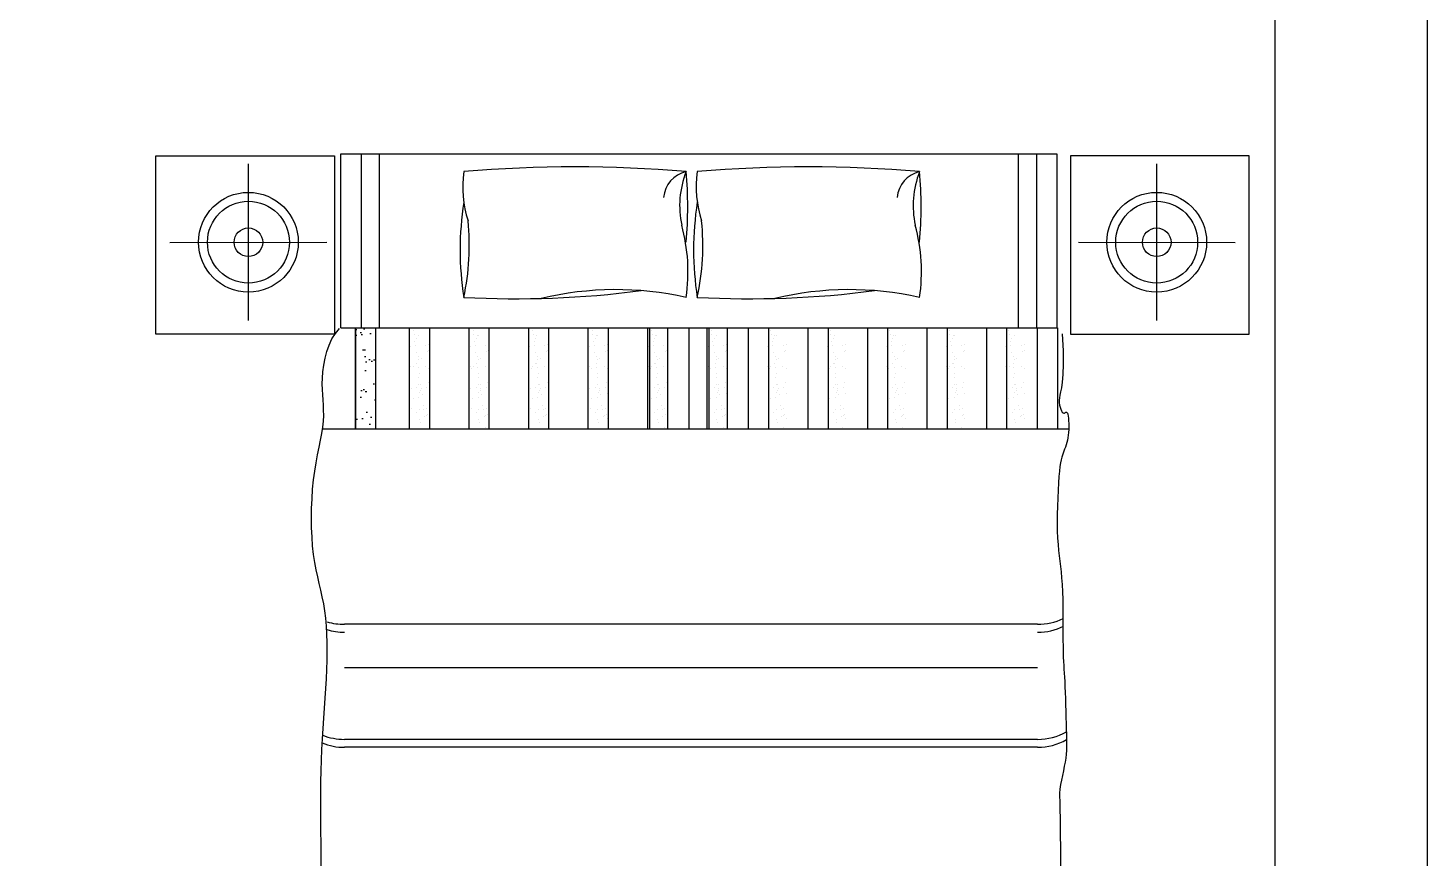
# Model space of a CAD drawing. Header units: inches. Extents: x 8.1 to 50.6, y 12.7 to 37.5.
# Drawn here: x 47.448 to 50.55, y 23.356 to 25.198 of the extents above; entities that cross this region are included whole.
import ezdxf

# ---------------------------------------------------------------- set-up
doc = ezdxf.new("R2010")
doc.units = ezdxf.units.IN
doc.header["$MEASUREMENT"] = 0
for name, color, linetype in [('02', 2, 'Continuous'), ('1', 1, 'Continuous'), ('8', 8, 'Continuous'), ('kadrbm', 4, 'Continuous')]:
    doc.layers.add(name, color=color, linetype=linetype)

# ---------------------------------------------------------------- blocks, each defined once
blk = doc.blocks.new('kadrbm')
at = {"layer": 'kadrbm', "color": 4}
blk.add_lwpolyline([(0, 0), (0, 24.7972), (21, 24.7972), (21, 0), (0, 0)], close=True, dxfattribs=at)
blk.add_lwpolyline([(20.6631, 0.3257), (20.6631, 24.4603), (0.3369, 24.4603), (0.3369, 0.3257), (20.6631, 0.3257)], dxfattribs=at)

msp = doc.modelspace()

# ---------------------------------------------------------------- hatches: boundary and pattern name
at = {"layer": '8'}
h = msp.add_hatch(dxfattribs=at)
h.set_pattern_fill('AR-SAND', color=256, scale=0.024, angle=360, style=0)
h.set_pattern_definition([(37.5, (-14.543144, 0.66219), (-0.00151184, 0.04624377), [0, -0.03648, 0, -0.0408, 0, -0.039]), (7.5, (-14.543144, 0.66219), (0.04247464, 0.067731506), [0, -0.01968, 0, -0.03288, 0, -0.0126]), (327.5, (-14.572664, 0.66219), (0.074739405, 0.000135817), [0, -0.012, 0, -0.0432, 0, -0.0564]), (317.5, (-14.572664, 0.66219), (0.07214704, 0.021064214), [0, -0.006, 0, -0.02832, 0, -0.0324])])
h.paths.add_polyline_path([(48.1741, 24.5326), (48.2181, 24.5326), (48.2181, 24.3082), (48.1741, 24.3082)])

# ---------------------------------------------------------------- linework, layer by layer
at = {"layer": '02'}
for p, q in [((48.1411, 24.9189), (49.7289, 24.9189)), ((48.1863, 24.9189), (48.1863, 24.5326)), ((48.2266, 24.9189), (48.2266, 24.5326)), ((49.6433, 24.9189), (49.6433, 24.5326)), ((49.6837, 24.9189), (49.6837, 24.5326)), ((49.7289, 24.9189), (49.7289, 24.5326)), ((47.9364, 24.5489), (47.9364, 24.8966)), ((49.9506, 24.5489), (49.9506, 24.8966)), ((47.7625, 24.7224), (48.1102, 24.7231)), ((49.7768, 24.7231), (50.1245, 24.7224)), ((48.1741, 24.5326), (48.1741, 24.3082)), ((48.2181, 24.5326), (48.2181, 24.3082)), ((48.8257, 24.5326), (48.8257, 24.3082)), ((49.7557, 24.3082), (48.1004, 24.3082)), ((49.6866, 23.875), (48.1494, 23.875)), ((49.6866, 23.7782), (48.1494, 23.7782)), ((49.6866, 23.6198), (48.1494, 23.6198)), ((49.6866, 23.6022), (48.1494, 23.6022))]:
    msp.add_line(p, q, dxfattribs=at)
for points in [[(47.7313, 24.9145), (48.1273, 24.9145), (48.1273, 24.5185), (47.7313, 24.5185)], [(50.1557, 24.9145), (49.7597, 24.9145), (49.7597, 24.5185), (50.1557, 24.5185)], [(48.1741, 24.5326), (48.2181, 24.5326), (48.2181, 24.3082), (48.1741, 24.3082)]]:
    msp.add_lwpolyline(points, close=True, dxfattribs=at)
for points in [[(48.1411, 24.5326), (48.1411, 24.9189)], [(48.0975, 23.3039), (48.0971, 23.5018), (48.0971, 23.5259), (48.0975, 23.55), (48.0983, 23.5739), (48.0993, 23.5975), (48.1006, 23.6209), (48.1021, 23.6439), (48.1036, 23.6667), (48.1052, 23.6891), (48.1067, 23.7111), (48.1081, 23.7328), (48.1093, 23.7541), (48.1103, 23.7749), (48.1109, 23.7953), (48.1112, 23.8152), (48.1111, 23.8346), (48.1105, 23.8532), (48.1095, 23.8712), (48.108, 23.8885), (48.106, 23.905), (48.1034, 23.9206), (48.1003, 23.9357), (48.097, 23.9505), (48.0935, 23.9653), (48.09, 23.9803), (48.0866, 23.9959), (48.0836, 24.0124), (48.081, 24.0299), (48.0789, 24.0488), (48.0775, 24.0687), (48.0766, 24.0895), (48.0763, 24.1108), (48.0766, 24.1323), (48.0775, 24.1537), (48.0789, 24.1748), (48.081, 24.1952), (48.0836, 24.2148), (48.0866, 24.2334), (48.0898, 24.251), (48.0931, 24.2678), (48.0961, 24.2836), (48.0989, 24.2986), (48.1011, 24.3127), (48.1026, 24.3259), (48.1033, 24.3383), (48.1032, 24.3501), (48.1027, 24.3615), (48.102, 24.3728), (48.1011, 24.3842), (48.1005, 24.3959), (48.1002, 24.4082), (48.1004, 24.4213), (48.1015, 24.4354), (48.1034, 24.4501), (48.1063, 24.4652), (48.1102, 24.4801), (48.1153, 24.4946), (48.1216, 24.5081), (48.1292, 24.5205), (48.1382, 24.5311)], [(48.1411, 24.5326), (49.7306, 24.5326), (49.7306, 24.3082)], [(48.2939, 24.3082), (48.2939, 24.5326)], [(48.3379, 24.5326), (48.3379, 24.3082)], [(48.4259, 24.3082), (48.4259, 24.5326)], [(48.4699, 24.5326), (48.4699, 24.3082)], [(48.5579, 24.3082), (48.5579, 24.5326)], [(48.6019, 24.5326), (48.6019, 24.3082)], [(48.6899, 24.3082), (48.6899, 24.5326)], [(48.7339, 24.5326), (48.7339, 24.3082)], [(48.8219, 24.3082), (48.8219, 24.5326)], [(48.8659, 24.5326), (48.8659, 24.3082)], [(48.9137, 24.3082), (48.9137, 24.5326)], [(48.9539, 24.3082), (48.9539, 24.5326)], [(48.9577, 24.5326), (48.9577, 24.3082)], [(48.9979, 24.5326), (48.9979, 24.3082)], [(49.0457, 24.3082), (49.0457, 24.5326)], [(49.0897, 24.5326), (49.0897, 24.3082)], [(49.1777, 24.3082), (49.1777, 24.5326)], [(49.2217, 24.5326), (49.2217, 24.3082)], [(49.3097, 24.3082), (49.3097, 24.5326)], [(49.3537, 24.5326), (49.3537, 24.3082)], [(49.4417, 24.3082), (49.4417, 24.5326)], [(49.4857, 24.5326), (49.4857, 24.3082)], [(49.5737, 24.3082), (49.5737, 24.5326)], [(49.6177, 24.5326), (49.6177, 24.3082)], [(49.6866, 24.3082), (49.6866, 24.5326)], [(49.7413, 24.5196), (49.7428, 24.4818), (49.7431, 24.4521), (49.7424, 24.4293), (49.7411, 24.4121), (49.7394, 24.3996), (49.7376, 24.3905), (49.736, 24.3836), (49.7349, 24.3778), (49.7344, 24.3722), (49.7346, 24.3668), (49.7353, 24.3615), (49.7364, 24.3567), (49.7378, 24.3524), (49.7394, 24.3488), (49.7411, 24.346), (49.7428, 24.3442), (49.7443, 24.3434), (49.7458, 24.3435), (49.7471, 24.3441), (49.7483, 24.3449), (49.7494, 24.3455), (49.7505, 24.3457), (49.7515, 24.3453), (49.7524, 24.3437), (49.7533, 24.3409), (49.7541, 24.337), (49.7547, 24.3321), (49.7553, 24.3265), (49.7556, 24.3203), (49.7558, 24.3139), (49.7557, 24.3074), (49.7553, 24.3009), (49.7546, 24.2948), (49.7536, 24.2889), (49.7524, 24.2834), (49.7511, 24.2781), (49.7496, 24.273), (49.748, 24.2682), (49.7463, 24.2636), (49.7447, 24.2591), (49.7431, 24.2548), (49.7416, 24.2504), (49.7401, 24.2455), (49.7386, 24.2399), (49.7373, 24.2331), (49.736, 24.2249), (49.7348, 24.2149), (49.7337, 24.2029), (49.7326, 24.1886), (49.7317, 24.1725), (49.731, 24.1551), (49.7304, 24.1368), (49.7301, 24.1183), (49.73, 24.1001), (49.7302, 24.0826), (49.7308, 24.0664), (49.7317, 24.052), (49.7328, 24.0389), (49.7342, 24.0267), (49.7356, 24.015), (49.7371, 24.0033), (49.7385, 23.9911), (49.7398, 23.9781), (49.7409, 23.9636), (49.7416, 23.9474), (49.7421, 23.9299), (49.7424, 23.9116), (49.7425, 23.893), (49.7426, 23.8746), (49.7426, 23.8569), (49.7427, 23.8404), (49.7428, 23.8257), (49.743, 23.813), (49.7434, 23.8022), (49.7438, 23.7926), (49.7443, 23.7839), (49.7449, 23.7755), (49.7455, 23.767), (49.7461, 23.7579), (49.7466, 23.7478), (49.7471, 23.7363), (49.7476, 23.7236), (49.7481, 23.7101), (49.7485, 23.6961), (49.7489, 23.682), (49.7493, 23.6681), (49.7496, 23.6549), (49.75, 23.6426), (49.7503, 23.6315), (49.7506, 23.6214), (49.7508, 23.6122), (49.7508, 23.6035), (49.7505, 23.5952), (49.7499, 23.5869), (49.749, 23.5784), (49.7476, 23.5695), (49.7457, 23.56), (49.7436, 23.5501), (49.7414, 23.5398), (49.7392, 23.5295), (49.7373, 23.5194), (49.7358, 23.5095), (49.735, 23.5002), (49.7351, 23.4917), (49.7361, 23.484), (49.738, 23.3033)]]:
    msp.add_lwpolyline(points, dxfattribs=at)
for centre, radius in [((47.9364, 24.7227), 0.1106), ((49.9506, 24.7227), 0.1106), ((47.9364, 24.7227), 0.0908), ((49.9506, 24.7227), 0.0908), ((47.9364, 24.7227), 0.0317), ((49.9506, 24.7227), 0.0317)]:
    msp.add_circle(centre, radius, dxfattribs=at)
for centre, radius, start, end in [((48.6605, 22.0156), 2.8744, 85.082, 94.918), ((49.1782, 22.0156), 2.8744, 85.082, 94.918), ((48.6572, 24.8453), 0.2455, 172.0225, 197.8578), ((48.9215, 24.8165), 0.0646, 103.0862, 175.1007), ((49.1023, 24.8035), 0.2096, 158.7829, 191.9106), ((48.1001, 24.8013), 0.8106, 354.4677, 5.5323), ((49.175, 24.8453), 0.2455, 172.0225, 197.8578), ((49.4393, 24.8165), 0.0646, 103.0862, 175.1007), ((49.6201, 24.8035), 0.2096, 158.7829, 191.9106), ((48.6178, 24.8013), 0.8106, 354.4677, 5.5323), ((49.0808, 24.7058), 0.675, 171.0114, 188.9886), ((49.5985, 24.7058), 0.675, 171.0114, 188.9886), ((47.8827, 24.715), 0.5436, 347.8171, 5.8068), ((48.5281, 24.6576), 0.3831, 351.3968, 15.5408), ((48.4005, 24.715), 0.5436, 347.8171, 5.8068), ((49.0459, 24.6576), 0.3831, 351.3968, 15.5408), ((48.5289, 26.7493), 2.152, 266.9417, 277.4263), ((48.7514, 23.9044), 0.7131, 77.406, 103.4182), ((49.0466, 26.7493), 2.152, 266.9417, 277.4263), ((49.2692, 23.9044), 0.7131, 77.406, 103.4182), ((48.1484, 23.9821), 0.1247, 252.3249, 270.4575), ((48.1484, 23.9997), 0.1247, 252.5343, 270.4575), ((49.6876, 23.9997), 0.1247, 269.5425, 296.471), ((49.6876, 23.9821), 0.1247, 269.5425, 296.8424), ((48.1484, 23.7269), 0.1247, 247.2176, 270.4575), ((48.1484, 23.7445), 0.1247, 247.7219, 270.4575), ((49.6876, 23.7445), 0.1247, 269.5425, 300.1306), ((49.6876, 23.7269), 0.1247, 269.5425, 300.3906)]:
    msp.add_arc(centre, radius, start, end, dxfattribs=at)
at = {"layer": '1'}
for p, q in [((48.3026, 24.5259), (48.3026, 24.5259)), ((48.3038, 24.5169), (48.3038, 24.5169)), ((48.3096, 24.5093), (48.3096, 24.5093)), ((48.3144, 24.5167), (48.3144, 24.5167)), ((48.3178, 24.5323), (48.3178, 24.5323)), ((48.4346, 24.5259), (48.4346, 24.5259)), ((48.4358, 24.5169), (48.4358, 24.5169)), ((48.4416, 24.5093), (48.4416, 24.5093)), ((48.4437, 24.5164), (48.4437, 24.5164)), ((48.4464, 24.5167), (48.4464, 24.5167)), ((48.4498, 24.5323), (48.4498, 24.5323)), ((48.5666, 24.5259), (48.5666, 24.5259)), ((48.5678, 24.5169), (48.5678, 24.5169)), ((48.5736, 24.5093), (48.5736, 24.5093)), ((48.5757, 24.5164), (48.5757, 24.5164)), ((48.5818, 24.5323), (48.5818, 24.5323)), ((48.6986, 24.5259), (48.6986, 24.5259)), ((48.6998, 24.5169), (48.6998, 24.5169)), ((48.7056, 24.5093), (48.7056, 24.5093)), ((48.7077, 24.5164), (48.7077, 24.5164)), ((48.7104, 24.5167), (48.7104, 24.5167)), ((48.7138, 24.5323), (48.7138, 24.5323)), ((48.8306, 24.5259), (48.8306, 24.5259)), ((48.8318, 24.5169), (48.8318, 24.5169)), ((48.8376, 24.5093), (48.8376, 24.5093)), ((48.8397, 24.5164), (48.8397, 24.5164)), ((48.8424, 24.5167), (48.8424, 24.5167)), ((48.8458, 24.5323), (48.8458, 24.5323)), ((48.9626, 24.5259), (48.9626, 24.5259)), ((48.9638, 24.5169), (48.9638, 24.5169)), ((48.9696, 24.5093), (48.9696, 24.5093)), ((48.9744, 24.5167), (48.9744, 24.5167)), ((48.9778, 24.5323), (48.9778, 24.5323)), ((49.0946, 24.5259), (49.0946, 24.5259)), ((49.0958, 24.5169), (49.0958, 24.5169)), ((49.1016, 24.5093), (49.1016, 24.5093)), ((49.1037, 24.5164), (49.1037, 24.5164)), ((49.1064, 24.5167), (49.1064, 24.5167)), ((49.1098, 24.5323), (49.1098, 24.5323)), ((49.2266, 24.5259), (49.2266, 24.5259)), ((49.2278, 24.5169), (49.2278, 24.5169)), ((49.2336, 24.5093), (49.2336, 24.5093)), ((49.2357, 24.5164), (49.2357, 24.5164)), ((49.2418, 24.5323), (49.2418, 24.5323)), ((49.3586, 24.5259), (49.3586, 24.5259)), ((49.3598, 24.5169), (49.3598, 24.5169)), ((49.3656, 24.5093), (49.3656, 24.5093)), ((49.3677, 24.5164), (49.3677, 24.5164)), ((49.3704, 24.5167), (49.3704, 24.5167)), ((49.3738, 24.5323), (49.3738, 24.5323)), ((49.4906, 24.5259), (49.4906, 24.5259)), ((49.4918, 24.5169), (49.4918, 24.5169)), ((49.4976, 24.5093), (49.4976, 24.5093)), ((49.4997, 24.5164), (49.4997, 24.5164)), ((49.5024, 24.5167), (49.5024, 24.5167)), ((49.5058, 24.5323), (49.5058, 24.5323)), ((49.6226, 24.5259), (49.6226, 24.5259)), ((49.6238, 24.5169), (49.6238, 24.5169)), ((49.6296, 24.5093), (49.6296, 24.5093)), ((49.6344, 24.5167), (49.6344, 24.5167)), ((49.6378, 24.5323), (49.6378, 24.5323)), ((48.296, 24.4915), (48.296, 24.4915)), ((48.3058, 24.502), (48.3058, 24.502)), ((48.307, 24.4928), (48.307, 24.4928)), ((48.3089, 24.4785), (48.3089, 24.4785)), ((48.3299, 24.4926), (48.3299, 24.4926)), ((48.3333, 24.4793), (48.3333, 24.4793)), ((48.3363, 24.4826), (48.3363, 24.4826)), ((48.3367, 24.4968), (48.3367, 24.4968)), ((48.428, 24.4915), (48.428, 24.4915)), ((48.4378, 24.502), (48.4378, 24.502)), ((48.439, 24.4928), (48.439, 24.4928)), ((48.4409, 24.4785), (48.4409, 24.4785)), ((48.4619, 24.4926), (48.4619, 24.4926)), ((48.4653, 24.4793), (48.4653, 24.4793)), ((48.4683, 24.4826), (48.4683, 24.4826)), ((48.4687, 24.4968), (48.4687, 24.4968)), ((48.56, 24.4915), (48.56, 24.4915)), ((48.5698, 24.502), (48.5698, 24.502)), ((48.571, 24.4928), (48.571, 24.4928)), ((48.5729, 24.4785), (48.5729, 24.4785)), ((48.5939, 24.4926), (48.5939, 24.4926)), ((48.5973, 24.4793), (48.5973, 24.4793)), ((48.6003, 24.4826), (48.6003, 24.4826)), ((48.6007, 24.4968), (48.6007, 24.4968)), ((48.692, 24.4915), (48.692, 24.4915)), ((48.7018, 24.502), (48.7018, 24.502)), ((48.703, 24.4928), (48.703, 24.4928)), ((48.7049, 24.4785), (48.7049, 24.4785)), ((48.7259, 24.4926), (48.7259, 24.4926)), ((48.7293, 24.4793), (48.7293, 24.4793)), ((48.7323, 24.4826), (48.7323, 24.4826)), ((48.7327, 24.4968), (48.7327, 24.4968)), ((48.824, 24.4915), (48.824, 24.4915)), ((48.8338, 24.502), (48.8338, 24.502)), ((48.835, 24.4928), (48.835, 24.4928)), ((48.8369, 24.4785), (48.8369, 24.4785)), ((48.8579, 24.4926), (48.8579, 24.4926)), ((48.8613, 24.4793), (48.8613, 24.4793)), ((48.8643, 24.4826), (48.8643, 24.4826)), ((48.8647, 24.4968), (48.8647, 24.4968)), ((48.956, 24.4915), (48.956, 24.4915)), ((48.9658, 24.502), (48.9658, 24.502)), ((48.967, 24.4928), (48.967, 24.4928)), ((48.9689, 24.4785), (48.9689, 24.4785)), ((48.9899, 24.4926), (48.9899, 24.4926)), ((48.9933, 24.4793), (48.9933, 24.4793)), ((48.9963, 24.4826), (48.9963, 24.4826)), ((48.9967, 24.4968), (48.9967, 24.4968)), ((49.088, 24.4915), (49.088, 24.4915)), ((49.0978, 24.502), (49.0978, 24.502)), ((49.099, 24.4928), (49.099, 24.4928)), ((49.1009, 24.4785), (49.1009, 24.4785)), ((49.1219, 24.4926), (49.1219, 24.4926)), ((49.1253, 24.4793), (49.1253, 24.4793)), ((49.1283, 24.4826), (49.1283, 24.4826)), ((49.1287, 24.4968), (49.1287, 24.4968)), ((49.22, 24.4915), (49.22, 24.4915)), ((49.2298, 24.502), (49.2298, 24.502)), ((49.231, 24.4928), (49.231, 24.4928)), ((49.2329, 24.4785), (49.2329, 24.4785)), ((49.2539, 24.4926), (49.2539, 24.4926)), ((49.2573, 24.4793), (49.2573, 24.4793)), ((49.2603, 24.4826), (49.2603, 24.4826)), ((49.2607, 24.4968), (49.2607, 24.4968)), ((49.352, 24.4915), (49.352, 24.4915)), ((49.3618, 24.502), (49.3618, 24.502)), ((49.363, 24.4928), (49.363, 24.4928)), ((49.3649, 24.4785), (49.3649, 24.4785)), ((49.3859, 24.4926), (49.3859, 24.4926)), ((49.3893, 24.4793), (49.3893, 24.4793)), ((49.3923, 24.4826), (49.3923, 24.4826)), ((49.3927, 24.4968), (49.3927, 24.4968)), ((49.484, 24.4915), (49.484, 24.4915)), ((49.4938, 24.502), (49.4938, 24.502)), ((49.495, 24.4928), (49.495, 24.4928)), ((49.4969, 24.4785), (49.4969, 24.4785)), ((49.5179, 24.4926), (49.5179, 24.4926)), ((49.5213, 24.4793), (49.5213, 24.4793)), ((49.5243, 24.4826), (49.5243, 24.4826)), ((49.5247, 24.4968), (49.5247, 24.4968)), ((49.616, 24.4915), (49.616, 24.4915)), ((49.6258, 24.502), (49.6258, 24.502)), ((49.627, 24.4928), (49.627, 24.4928)), ((49.6289, 24.4785), (49.6289, 24.4785)), ((49.6499, 24.4926), (49.6499, 24.4926)), ((49.6533, 24.4793), (49.6533, 24.4793)), ((49.6563, 24.4826), (49.6563, 24.4826)), ((49.6567, 24.4968), (49.6567, 24.4968)), ((48.3097, 24.4545), (48.3097, 24.4545)), ((48.3134, 24.4688), (48.3134, 24.4688)), ((48.3145, 24.4619), (48.3145, 24.4619)), ((48.3192, 24.464), (48.3192, 24.464)), ((48.3297, 24.4476), (48.3297, 24.4476)), ((48.4417, 24.4545), (48.4417, 24.4545)), ((48.4454, 24.4688), (48.4454, 24.4688)), ((48.4465, 24.4619), (48.4465, 24.4619)), ((48.4512, 24.464), (48.4512, 24.464)), ((48.4617, 24.4476), (48.4617, 24.4476)), ((48.5737, 24.4545), (48.5737, 24.4545)), ((48.576, 24.4546), (48.576, 24.4546)), ((48.5774, 24.4688), (48.5774, 24.4688)), ((48.5785, 24.4619), (48.5785, 24.4619)), ((48.5832, 24.464), (48.5832, 24.464)), ((48.5937, 24.4476), (48.5937, 24.4476)), ((48.708, 24.4546), (48.708, 24.4546)), ((48.7094, 24.4688), (48.7094, 24.4688)), ((48.7105, 24.4619), (48.7105, 24.4619)), ((48.7152, 24.464), (48.7152, 24.464)), ((48.7257, 24.4476), (48.7257, 24.4476)), ((48.8377, 24.4545), (48.8377, 24.4545)), ((48.84, 24.4546), (48.84, 24.4546)), ((48.8414, 24.4688), (48.8414, 24.4688)), ((48.8425, 24.4619), (48.8425, 24.4619)), ((48.8472, 24.464), (48.8472, 24.464)), ((48.8577, 24.4476), (48.8577, 24.4476)), ((48.972, 24.4546), (48.972, 24.4546)), ((48.9734, 24.4688), (48.9734, 24.4688)), ((48.9745, 24.4619), (48.9745, 24.4619)), ((48.9792, 24.464), (48.9792, 24.464)), ((48.9897, 24.4476), (48.9897, 24.4476)), ((49.104, 24.4546), (49.104, 24.4546)), ((49.1054, 24.4688), (49.1054, 24.4688)), ((49.1065, 24.4619), (49.1065, 24.4619)), ((49.1112, 24.464), (49.1112, 24.464)), ((49.1217, 24.4476), (49.1217, 24.4476)), ((49.2337, 24.4545), (49.2337, 24.4545)), ((49.236, 24.4546), (49.236, 24.4546)), ((49.2374, 24.4688), (49.2374, 24.4688)), ((49.2385, 24.4619), (49.2385, 24.4619)), ((49.2432, 24.464), (49.2432, 24.464)), ((49.2537, 24.4476), (49.2537, 24.4476)), ((49.3657, 24.4545), (49.3657, 24.4545)), ((49.3694, 24.4688), (49.3694, 24.4688)), ((49.3705, 24.4619), (49.3705, 24.4619)), ((49.3752, 24.464), (49.3752, 24.464)), ((49.3857, 24.4476), (49.3857, 24.4476)), ((49.4977, 24.4545), (49.4977, 24.4545)), ((49.5, 24.4546), (49.5, 24.4546)), ((49.5014, 24.4688), (49.5014, 24.4688)), ((49.5025, 24.4619), (49.5025, 24.4619)), ((49.5072, 24.464), (49.5072, 24.464)), ((49.5177, 24.4476), (49.5177, 24.4476)), ((49.632, 24.4546), (49.632, 24.4546)), ((49.6334, 24.4688), (49.6334, 24.4688)), ((49.6345, 24.4619), (49.6345, 24.4619)), ((49.6392, 24.464), (49.6392, 24.464)), ((49.6497, 24.4476), (49.6497, 24.4476)), ((48.2958, 24.4465), (48.2958, 24.4465)), ((48.3032, 24.4465), (48.3032, 24.4465)), ((48.3132, 24.4455), (48.3132, 24.4455)), ((48.314, 24.4228), (48.314, 24.4228)), ((48.3151, 24.4311), (48.3151, 24.4311)), ((48.3368, 24.442), (48.3368, 24.442)), ((48.4278, 24.4465), (48.4278, 24.4465)), ((48.4322, 24.4433), (48.4322, 24.4433)), ((48.4352, 24.4465), (48.4352, 24.4465)), ((48.4452, 24.4455), (48.4452, 24.4455)), ((48.446, 24.4228), (48.446, 24.4228)), ((48.4471, 24.4311), (48.4471, 24.4311)), ((48.4688, 24.442), (48.4688, 24.442)), ((48.5642, 24.4433), (48.5642, 24.4433)), ((48.5672, 24.4465), (48.5672, 24.4465)), ((48.5772, 24.4455), (48.5772, 24.4455)), ((48.578, 24.4228), (48.578, 24.4228)), ((48.5791, 24.4311), (48.5791, 24.4311)), ((48.6008, 24.442), (48.6008, 24.442)), ((48.6918, 24.4465), (48.6918, 24.4465)), ((48.6962, 24.4433), (48.6962, 24.4433)), ((48.7092, 24.4455), (48.7092, 24.4455)), ((48.71, 24.4228), (48.71, 24.4228)), ((48.7111, 24.4311), (48.7111, 24.4311)), ((48.7328, 24.442), (48.7328, 24.442)), ((48.8238, 24.4465), (48.8238, 24.4465)), ((48.8282, 24.4433), (48.8282, 24.4433)), ((48.8312, 24.4465), (48.8312, 24.4465)), ((48.8412, 24.4455), (48.8412, 24.4455)), ((48.842, 24.4228), (48.842, 24.4228)), ((48.8431, 24.4311), (48.8431, 24.4311)), ((48.8648, 24.442), (48.8648, 24.442)), ((48.9558, 24.4465), (48.9558, 24.4465)), ((48.9602, 24.4433), (48.9602, 24.4433)), ((48.9732, 24.4455), (48.9732, 24.4455)), ((48.974, 24.4228), (48.974, 24.4228)), ((48.9751, 24.4311), (48.9751, 24.4311)), ((48.9968, 24.442), (48.9968, 24.442)), ((49.0878, 24.4465), (49.0878, 24.4465)), ((49.0922, 24.4433), (49.0922, 24.4433)), ((49.0952, 24.4465), (49.0952, 24.4465)), ((49.1052, 24.4455), (49.1052, 24.4455)), ((49.106, 24.4228), (49.106, 24.4228)), ((49.1071, 24.4311), (49.1071, 24.4311)), ((49.1288, 24.442), (49.1288, 24.442)), ((49.2242, 24.4433), (49.2242, 24.4433)), ((49.2272, 24.4465), (49.2272, 24.4465)), ((49.2372, 24.4455), (49.2372, 24.4455)), ((49.238, 24.4228), (49.238, 24.4228)), ((49.2391, 24.4311), (49.2391, 24.4311)), ((49.2608, 24.442), (49.2608, 24.442)), ((49.3518, 24.4465), (49.3518, 24.4465)), ((49.3562, 24.4433), (49.3562, 24.4433)), ((49.3692, 24.4455), (49.3692, 24.4455)), ((49.37, 24.4228), (49.37, 24.4228)), ((49.3711, 24.4311), (49.3711, 24.4311)), ((49.3928, 24.442), (49.3928, 24.442)), ((49.4838, 24.4465), (49.4838, 24.4465)), ((49.4882, 24.4433), (49.4882, 24.4433)), ((49.4912, 24.4465), (49.4912, 24.4465)), ((49.5012, 24.4455), (49.5012, 24.4455)), ((49.502, 24.4228), (49.502, 24.4228)), ((49.5031, 24.4311), (49.5031, 24.4311)), ((49.5248, 24.442), (49.5248, 24.442)), ((49.6158, 24.4465), (49.6158, 24.4465)), ((49.6232, 24.4465), (49.6232, 24.4465)), ((49.6332, 24.4455), (49.6332, 24.4455)), ((49.634, 24.4228), (49.634, 24.4228)), ((49.6351, 24.4311), (49.6351, 24.4311)), ((49.6568, 24.442), (49.6568, 24.442)), ((48.2975, 24.399), (48.2975, 24.399)), ((48.3098, 24.3997), (48.3098, 24.3997)), ((48.3146, 24.4071), (48.3146, 24.4071)), ((48.3157, 24.3904), (48.3157, 24.3904)), ((48.3183, 24.4072), (48.3183, 24.4072)), ((48.3186, 24.3936), (48.3186, 24.3936)), ((48.3195, 24.3981), (48.3195, 24.3981)), ((48.3314, 24.4001), (48.3314, 24.4001)), ((48.3347, 24.4111), (48.3347, 24.4111)), ((48.3369, 24.3872), (48.3369, 24.3872)), ((48.4295, 24.399), (48.4295, 24.399)), ((48.4418, 24.3997), (48.4418, 24.3997)), ((48.4466, 24.4071), (48.4466, 24.4071)), ((48.4477, 24.3904), (48.4477, 24.3904)), ((48.4503, 24.4072), (48.4503, 24.4072)), ((48.4506, 24.3936), (48.4506, 24.3936)), ((48.4515, 24.3981), (48.4515, 24.3981)), ((48.4634, 24.4001), (48.4634, 24.4001)), ((48.4667, 24.4111), (48.4667, 24.4111)), ((48.4689, 24.3872), (48.4689, 24.3872)), ((48.5615, 24.399), (48.5615, 24.399)), ((48.5738, 24.3997), (48.5738, 24.3997)), ((48.5786, 24.4071), (48.5786, 24.4071)), ((48.5797, 24.3904), (48.5797, 24.3904)), ((48.5823, 24.4072), (48.5823, 24.4072)), ((48.5826, 24.3936), (48.5826, 24.3936)), ((48.5835, 24.3981), (48.5835, 24.3981)), ((48.5954, 24.4001), (48.5954, 24.4001)), ((48.5987, 24.4111), (48.5987, 24.4111)), ((48.6009, 24.3872), (48.6009, 24.3872)), ((48.6935, 24.399), (48.6935, 24.399)), ((48.7058, 24.3997), (48.7058, 24.3997)), ((48.7106, 24.4071), (48.7106, 24.4071)), ((48.7117, 24.3904), (48.7117, 24.3904)), ((48.7146, 24.3936), (48.7146, 24.3936)), ((48.7155, 24.3981), (48.7155, 24.3981)), ((48.7274, 24.4001), (48.7274, 24.4001)), ((48.7307, 24.4111), (48.7307, 24.4111)), ((48.7329, 24.3872), (48.7329, 24.3872)), ((48.8255, 24.399), (48.8255, 24.399)), ((48.8378, 24.3997), (48.8378, 24.3997)), ((48.8426, 24.4071), (48.8426, 24.4071)), ((48.8437, 24.3904), (48.8437, 24.3904)), ((48.8463, 24.4072), (48.8463, 24.4072)), ((48.8466, 24.3936), (48.8466, 24.3936)), ((48.8475, 24.3981), (48.8475, 24.3981)), ((48.8594, 24.4001), (48.8594, 24.4001)), ((48.8627, 24.4111), (48.8627, 24.4111)), ((48.8649, 24.3872), (48.8649, 24.3872)), ((48.9575, 24.399), (48.9575, 24.399)), ((48.9698, 24.3997), (48.9698, 24.3997)), ((48.9746, 24.4071), (48.9746, 24.4071)), ((48.9757, 24.3904), (48.9757, 24.3904)), ((48.9783, 24.4072), (48.9783, 24.4072)), ((48.9786, 24.3936), (48.9786, 24.3936)), ((48.9795, 24.3981), (48.9795, 24.3981)), ((48.9914, 24.4001), (48.9914, 24.4001)), ((48.9947, 24.4111), (48.9947, 24.4111)), ((48.9969, 24.3872), (48.9969, 24.3872)), ((49.0895, 24.399), (49.0895, 24.399)), ((49.1018, 24.3997), (49.1018, 24.3997)), ((49.1066, 24.4071), (49.1066, 24.4071)), ((49.1077, 24.3904), (49.1077, 24.3904)), ((49.1103, 24.4072), (49.1103, 24.4072)), ((49.1106, 24.3936), (49.1106, 24.3936)), ((49.1115, 24.3981), (49.1115, 24.3981)), ((49.1234, 24.4001), (49.1234, 24.4001)), ((49.1267, 24.4111), (49.1267, 24.4111)), ((49.1289, 24.3872), (49.1289, 24.3872)), ((49.2215, 24.399), (49.2215, 24.399)), ((49.2338, 24.3997), (49.2338, 24.3997)), ((49.2386, 24.4071), (49.2386, 24.4071)), ((49.2397, 24.3904), (49.2397, 24.3904)), ((49.2423, 24.4072), (49.2423, 24.4072)), ((49.2426, 24.3936), (49.2426, 24.3936)), ((49.2435, 24.3981), (49.2435, 24.3981)), ((49.2554, 24.4001), (49.2554, 24.4001)), ((49.2587, 24.4111), (49.2587, 24.4111)), ((49.2609, 24.3872), (49.2609, 24.3872)), ((49.3535, 24.399), (49.3535, 24.399)), ((49.3658, 24.3997), (49.3658, 24.3997)), ((49.3706, 24.4071), (49.3706, 24.4071)), ((49.3717, 24.3904), (49.3717, 24.3904)), ((49.3746, 24.3936), (49.3746, 24.3936)), ((49.3755, 24.3981), (49.3755, 24.3981)), ((49.3874, 24.4001), (49.3874, 24.4001)), ((49.3907, 24.4111), (49.3907, 24.4111)), ((49.3929, 24.3872), (49.3929, 24.3872)), ((49.4855, 24.399), (49.4855, 24.399)), ((49.4978, 24.3997), (49.4978, 24.3997)), ((49.5026, 24.4071), (49.5026, 24.4071)), ((49.5037, 24.3904), (49.5037, 24.3904)), ((49.5063, 24.4072), (49.5063, 24.4072)), ((49.5066, 24.3936), (49.5066, 24.3936)), ((49.5075, 24.3981), (49.5075, 24.3981)), ((49.5194, 24.4001), (49.5194, 24.4001)), ((49.5227, 24.4111), (49.5227, 24.4111)), ((49.5249, 24.3872), (49.5249, 24.3872)), ((49.6175, 24.399), (49.6175, 24.399)), ((49.6298, 24.3997), (49.6298, 24.3997)), ((49.6346, 24.4071), (49.6346, 24.4071)), ((49.6357, 24.3904), (49.6357, 24.3904)), ((49.6383, 24.4072), (49.6383, 24.4072)), ((49.6386, 24.3936), (49.6386, 24.3936)), ((49.6395, 24.3981), (49.6395, 24.3981)), ((49.6514, 24.4001), (49.6514, 24.4001)), ((49.6547, 24.4111), (49.6547, 24.4111)), ((49.6569, 24.3872), (49.6569, 24.3872)), ((48.3016, 24.375), (48.3016, 24.375)), ((48.3137, 24.3777), (48.3137, 24.3777)), ((48.3214, 24.3838), (48.3214, 24.3838)), ((48.3245, 24.3599), (48.3245, 24.3599)), ((48.332, 24.354), (48.332, 24.354)), ((48.4336, 24.375), (48.4336, 24.375)), ((48.4457, 24.3777), (48.4457, 24.3777)), ((48.4534, 24.3838), (48.4534, 24.3838)), ((48.4565, 24.3599), (48.4565, 24.3599)), ((48.464, 24.354), (48.464, 24.354)), ((48.5656, 24.375), (48.5656, 24.375)), ((48.5777, 24.3777), (48.5777, 24.3777)), ((48.5854, 24.3838), (48.5854, 24.3838)), ((48.5885, 24.3599), (48.5885, 24.3599)), ((48.596, 24.354), (48.596, 24.354)), ((48.6976, 24.375), (48.6976, 24.375)), ((48.7097, 24.3777), (48.7097, 24.3777)), ((48.7174, 24.3838), (48.7174, 24.3838)), ((48.7205, 24.3599), (48.7205, 24.3599)), ((48.728, 24.354), (48.728, 24.354)), ((48.8296, 24.375), (48.8296, 24.375)), ((48.8417, 24.3777), (48.8417, 24.3777)), ((48.8494, 24.3838), (48.8494, 24.3838)), ((48.8525, 24.3599), (48.8525, 24.3599)), ((48.86, 24.354), (48.86, 24.354)), ((48.9616, 24.375), (48.9616, 24.375)), ((48.9737, 24.3777), (48.9737, 24.3777)), ((48.9814, 24.3838), (48.9814, 24.3838)), ((48.9845, 24.3599), (48.9845, 24.3599)), ((48.992, 24.354), (48.992, 24.354)), ((49.0936, 24.375), (49.0936, 24.375)), ((49.1057, 24.3777), (49.1057, 24.3777)), ((49.1134, 24.3838), (49.1134, 24.3838)), ((49.1165, 24.3599), (49.1165, 24.3599)), ((49.124, 24.354), (49.124, 24.354)), ((49.2256, 24.375), (49.2256, 24.375)), ((49.2377, 24.3777), (49.2377, 24.3777)), ((49.2454, 24.3838), (49.2454, 24.3838)), ((49.2485, 24.3599), (49.2485, 24.3599)), ((49.256, 24.354), (49.256, 24.354)), ((49.3576, 24.375), (49.3576, 24.375)), ((49.3697, 24.3777), (49.3697, 24.3777)), ((49.3774, 24.3838), (49.3774, 24.3838)), ((49.3805, 24.3599), (49.3805, 24.3599)), ((49.388, 24.354), (49.388, 24.354)), ((49.4896, 24.375), (49.4896, 24.375)), ((49.5017, 24.3777), (49.5017, 24.3777)), ((49.5094, 24.3838), (49.5094, 24.3838)), ((49.5125, 24.3599), (49.5125, 24.3599)), ((49.52, 24.354), (49.52, 24.354)), ((49.6216, 24.375), (49.6216, 24.375)), ((49.6337, 24.3777), (49.6337, 24.3777)), ((49.6414, 24.3838), (49.6414, 24.3838)), ((49.6445, 24.3599), (49.6445, 24.3599)), ((49.652, 24.354), (49.652, 24.354)), ((48.2981, 24.3529), (48.2981, 24.3529)), ((48.3099, 24.3449), (48.3099, 24.3449)), ((48.3147, 24.3523), (48.3147, 24.3523)), ((48.3155, 24.3302), (48.3155, 24.3302)), ((48.3257, 24.3507), (48.3257, 24.3507)), ((48.3276, 24.3364), (48.3276, 24.3364)), ((48.3311, 24.3375), (48.3311, 24.3375)), ((48.3341, 24.3407), (48.3341, 24.3407)), ((48.337, 24.3324), (48.337, 24.3324)), ((48.4301, 24.3529), (48.4301, 24.3529)), ((48.4419, 24.3449), (48.4419, 24.3449)), ((48.4467, 24.3523), (48.4467, 24.3523)), ((48.4475, 24.3302), (48.4475, 24.3302)), ((48.4577, 24.3507), (48.4577, 24.3507)), ((48.4596, 24.3364), (48.4596, 24.3364)), ((48.4631, 24.3375), (48.4631, 24.3375)), ((48.4661, 24.3407), (48.4661, 24.3407)), ((48.469, 24.3324), (48.469, 24.3324)), ((48.5621, 24.3529), (48.5621, 24.3529)), ((48.5739, 24.3449), (48.5739, 24.3449)), ((48.5787, 24.3523), (48.5787, 24.3523)), ((48.5795, 24.3302), (48.5795, 24.3302)), ((48.5897, 24.3507), (48.5897, 24.3507)), ((48.5916, 24.3364), (48.5916, 24.3364)), ((48.5951, 24.3375), (48.5951, 24.3375)), ((48.5981, 24.3407), (48.5981, 24.3407)), ((48.601, 24.3324), (48.601, 24.3324)), ((48.6941, 24.3529), (48.6941, 24.3529)), ((48.7059, 24.3449), (48.7059, 24.3449)), ((48.7107, 24.3523), (48.7107, 24.3523)), ((48.7115, 24.3302), (48.7115, 24.3302)), ((48.7217, 24.3507), (48.7217, 24.3507)), ((48.7236, 24.3364), (48.7236, 24.3364)), ((48.7271, 24.3375), (48.7271, 24.3375)), ((48.7301, 24.3407), (48.7301, 24.3407)), ((48.733, 24.3324), (48.733, 24.3324)), ((48.8261, 24.3529), (48.8261, 24.3529)), ((48.8379, 24.3449), (48.8379, 24.3449)), ((48.8427, 24.3523), (48.8427, 24.3523)), ((48.8435, 24.3302), (48.8435, 24.3302)), ((48.8537, 24.3507), (48.8537, 24.3507)), ((48.8556, 24.3364), (48.8556, 24.3364)), ((48.8621, 24.3407), (48.8621, 24.3407)), ((48.865, 24.3324), (48.865, 24.3324)), ((48.9581, 24.3529), (48.9581, 24.3529)), ((48.9699, 24.3449), (48.9699, 24.3449)), ((48.9747, 24.3523), (48.9747, 24.3523)), ((48.9755, 24.3302), (48.9755, 24.3302)), ((48.9857, 24.3507), (48.9857, 24.3507)), ((48.9876, 24.3364), (48.9876, 24.3364)), ((48.9911, 24.3375), (48.9911, 24.3375)), ((48.9941, 24.3407), (48.9941, 24.3407)), ((48.997, 24.3324), (48.997, 24.3324)), ((49.0901, 24.3529), (49.0901, 24.3529)), ((49.1019, 24.3449), (49.1019, 24.3449)), ((49.1067, 24.3523), (49.1067, 24.3523)), ((49.1075, 24.3302), (49.1075, 24.3302)), ((49.1177, 24.3507), (49.1177, 24.3507)), ((49.1196, 24.3364), (49.1196, 24.3364)), ((49.1231, 24.3375), (49.1231, 24.3375)), ((49.1261, 24.3407), (49.1261, 24.3407)), ((49.129, 24.3324), (49.129, 24.3324)), ((49.2221, 24.3529), (49.2221, 24.3529)), ((49.2339, 24.3449), (49.2339, 24.3449)), ((49.2387, 24.3523), (49.2387, 24.3523)), ((49.2395, 24.3302), (49.2395, 24.3302)), ((49.2497, 24.3507), (49.2497, 24.3507)), ((49.2516, 24.3364), (49.2516, 24.3364)), ((49.2551, 24.3375), (49.2551, 24.3375)), ((49.2581, 24.3407), (49.2581, 24.3407)), ((49.261, 24.3324), (49.261, 24.3324)), ((49.3541, 24.3529), (49.3541, 24.3529)), ((49.3659, 24.3449), (49.3659, 24.3449)), ((49.3707, 24.3523), (49.3707, 24.3523)), ((49.3715, 24.3302), (49.3715, 24.3302)), ((49.3817, 24.3507), (49.3817, 24.3507)), ((49.3836, 24.3364), (49.3836, 24.3364)), ((49.3871, 24.3375), (49.3871, 24.3375)), ((49.3901, 24.3407), (49.3901, 24.3407)), ((49.393, 24.3324), (49.393, 24.3324)), ((49.4861, 24.3529), (49.4861, 24.3529)), ((49.4979, 24.3449), (49.4979, 24.3449)), ((49.5027, 24.3523), (49.5027, 24.3523)), ((49.5035, 24.3302), (49.5035, 24.3302)), ((49.5137, 24.3507), (49.5137, 24.3507)), ((49.5191, 24.3375), (49.5191, 24.3375)), ((49.5221, 24.3407), (49.5221, 24.3407)), ((49.525, 24.3324), (49.525, 24.3324)), ((49.6181, 24.3529), (49.6181, 24.3529)), ((49.6299, 24.3449), (49.6299, 24.3449)), ((49.6347, 24.3523), (49.6347, 24.3523)), ((49.6355, 24.3302), (49.6355, 24.3302)), ((49.6457, 24.3507), (49.6457, 24.3507)), ((49.6476, 24.3364), (49.6476, 24.3364)), ((49.6511, 24.3375), (49.6511, 24.3375)), ((49.6541, 24.3407), (49.6541, 24.3407)), ((49.657, 24.3324), (49.657, 24.3324)), ((48.3171, 24.3221), (48.3171, 24.3221)), ((48.3317, 24.309), (48.3317, 24.309)), ((48.4491, 24.3221), (48.4491, 24.3221)), ((48.4627, 24.3125), (48.4627, 24.3125)), ((48.5811, 24.3221), (48.5811, 24.3221)), ((48.5957, 24.309), (48.5957, 24.309)), ((48.7131, 24.3221), (48.7131, 24.3221)), ((48.7277, 24.309), (48.7277, 24.309)), ((48.8451, 24.3221), (48.8451, 24.3221)), ((48.8587, 24.3125), (48.8587, 24.3125)), ((48.8597, 24.309), (48.8597, 24.309)), ((48.9771, 24.3221), (48.9771, 24.3221)), ((48.9907, 24.3125), (48.9907, 24.3125)), ((49.1091, 24.3221), (49.1091, 24.3221)), ((49.1227, 24.3125), (49.1227, 24.3125)), ((49.2411, 24.3221), (49.2411, 24.3221)), ((49.2547, 24.3125), (49.2547, 24.3125)), ((49.3731, 24.3221), (49.3731, 24.3221)), ((49.3867, 24.3125), (49.3867, 24.3125)), ((49.5051, 24.3221), (49.5051, 24.3221)), ((49.5187, 24.3125), (49.5187, 24.3125)), ((49.5197, 24.309), (49.5197, 24.309)), ((49.6371, 24.3221), (49.6371, 24.3221)), ((49.6517, 24.309), (49.6517, 24.309))]:
    msp.add_line(p, q, dxfattribs=at)

# ---------------------------------------------------------------- block references
at = {"layer": 'kadrbm'}
msp.add_blockref('kadrbm', (29.55, 12.725), dxfattribs=at)

doc.saveas('drawing.dxf')
